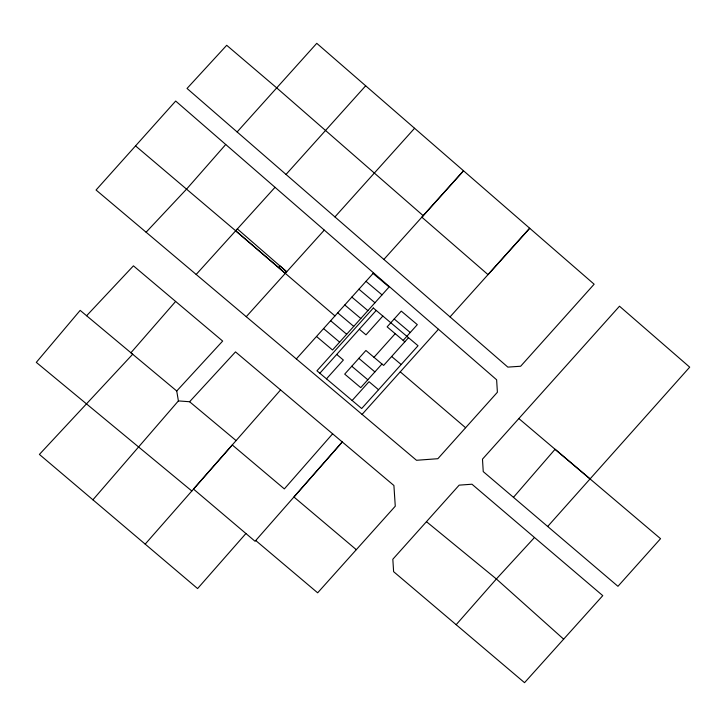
<?xml version="1.0" encoding="UTF-8"?>
<svg xmlns="http://www.w3.org/2000/svg" width="726" height="726" viewBox="0 0 726 726"><rect width="100%" height="100%" fill="white"/><g stroke="black" fill="none" stroke-linecap="round" stroke-linejoin="round"><path stroke-width="1.09" d="M92.91 499.824L178.396 400.906L176.736 390.996L130.907 352.772L175.628 301.444L222.664 341.066L176.736 390.996M513.445 497.355L555.063 449.285L590.066 478.915L689.7 367.156L619.496 306.209L482.481 459.15L483.244 471.61L617.953 586.309L660.551 538.683L518.836 418.557M225.732 144.501L175.683 101.05L96.059 190.012L416.497 460.284L437.86 458.705L497.392 392.258L496.629 379.789L225.732 144.501L186.763 188.905L146.098 232.229M145.182 544.137L280.581 389.926L393.909 485.503L395.271 506.203L317.652 592.815L255.733 540.516M332.635 433.803L284.338 488.907L232.293 444.974L193.506 489.088L255.062 541.269L342.282 441.934L293.939 497.011L356.312 549.682M245.914 533.528L197.59 588.568L39.404 454.422L132.695 354.234L80.169 310.374L36.3 362.374L191.836 491.012M456.164 624.696L496.375 578.976L534.49 537.503L602.762 595.638L524.535 682.676L393.61 571.661L392.83 559.238L459.168 485.14L471.973 484.224L534.49 537.503M547.676 526.477L590.066 478.915M362.074 414.401L438.45 329.268M237.112 131.969L316.763 43.324L594.14 284.211L520.66 366.24L507.837 367.111L187.036 88.454L226.703 45.293L276.733 87.91L423.204 215.676M286.026 174.44L365.677 85.795M334.94 216.911L414.582 128.266M383.873 259.436L463.524 170.791L421.86 217.183L488.035 274.637L529.699 228.245L450.047 316.89M296.335 358.934L373.572 272.894M319.839 373.228L376.204 310.438M326.491 378.836L343.362 360.042L336.71 354.433M382.856 316.046L365.986 334.84L359.334 329.232M373.999 357.31L395.207 333.679M381.958 364.016L360.74 387.648L344.705 374.117L365.913 350.486L383.618 365.423L408.511 337.699M403.166 340.394L417.305 324.64L401.269 311.109L387.13 326.863L404.836 341.801M352.146 400.489L369.017 381.695L378.545 389.735M246.25 316.699L324.268 230.124M196.174 274.464L275.018 187.317M334.949 315.919L235.696 230.814L278.53 267.549L280 265.952L286.706 271.814L237.393 228.944L235.696 230.814L135.553 145.908M178.396 400.906L189.595 401.741L235.496 351.892L280.581 389.926M86.603 315.746L133.43 265.843L175.628 301.444M426.452 521.676L496.375 578.976L563.648 639.161M189.595 401.741L236.095 440.582M373.064 273.457L389.1 286.988L332.535 350.005L316.5 336.474M365.986 281.334L382.03 294.865M358.916 289.211L374.952 302.742M394.2 318.986L410.235 332.517M351.847 297.088L367.882 310.619M344.777 304.965L360.813 318.496M391.641 356.493L401.169 364.525M337.708 312.842L353.743 326.373M330.639 320.72L346.674 334.25M323.569 328.597L339.605 342.127M358.844 358.363L374.888 371.894M351.774 366.24L367.81 379.771M400.262 371.857L465.593 427.723M278.53 267.549L285.291 273.375M373.327 308.005L316.963 370.805L361.675 408.529L418.04 345.739L373.327 308.005"/></g></svg>
